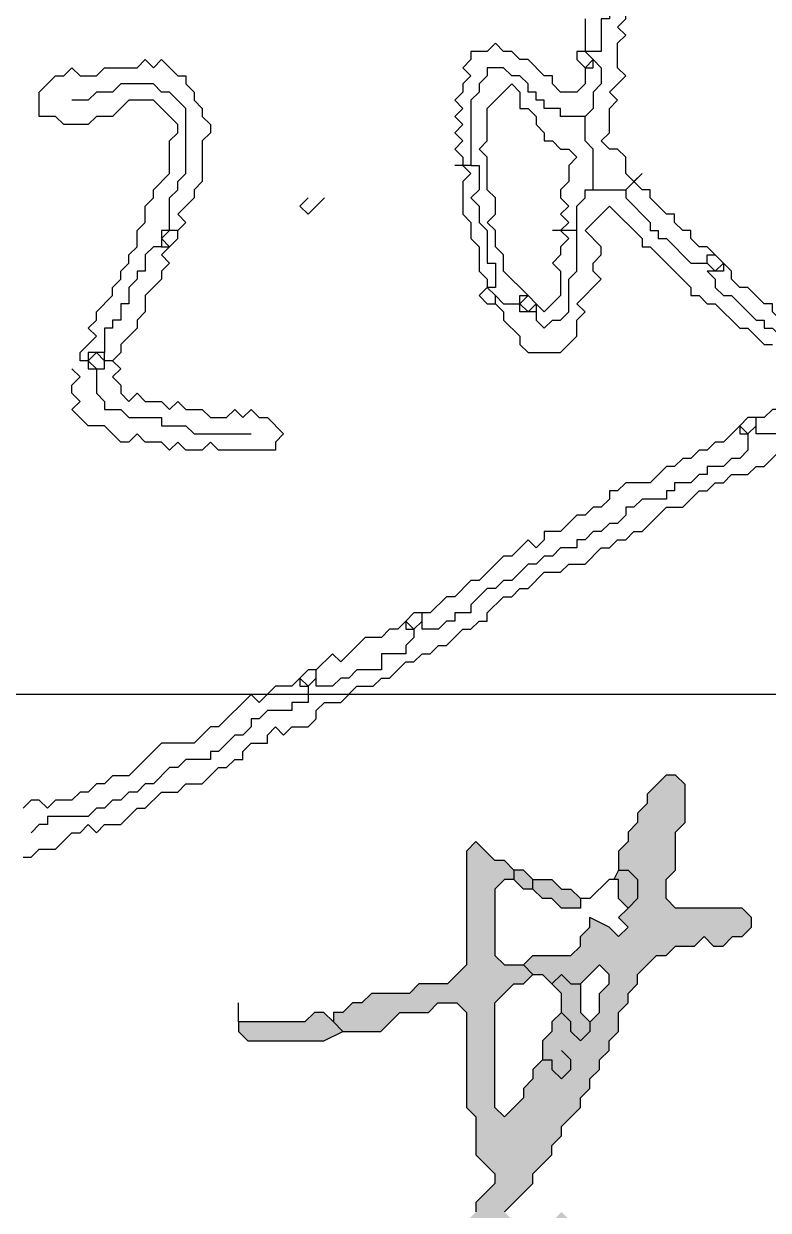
# Model space of a CAD drawing. Header units: millimetres. Extents: x 12325263 to 13848842, y -1463133 to 573208.
# Drawn here: x 12644159 to 12644869, y -1378184 to -1377050 of the extents above; entities that cross this region are included whole.
import ezdxf
from ezdxf.enums import TextEntityAlignment as Align

# ---------------------------------------------------------------- set-up
doc = ezdxf.new("R2010")
doc.units = ezdxf.units.MM
doc.header["$LTSCALE"] = 1000
doc.layers.add('TITLIN', color=7, linetype='Continuous')
doc.layers.add('电子签名', color=6, linetype='Continuous')
doc.styles.add('ACHT', font='simhei.ttf')
doc.styles.add('TITXC', font='simhei.ttf')
doc.styles.add('TITXV', font='', dxfattribs={"width": 0.7})
doc.styles.get('TITXV').set_extended_font_data('SimSun')

# ---------------------------------------------------------------- blocks, each defined once
blk = doc.blocks.new('横向图框_A0')
at = {"layer": 'TITLIN'}
blk.add_line((1114, 206.1151), (1179, 206.1151), dxfattribs=at)
at = {"style": 'TITXV', "width": 0.8}
for tag, p in [('智能化', (9.375, 781)), ('暖通', (3.125, 781)), ('给排水', (15.625, 705)), ('建筑', (3.125, 705)), ('电气', (21.875, 705)), ('结构', (9.375, 705))]:
    blk.add_attdef(tag, text='', height=2.5, rotation=90, dxfattribs=at).set_placement(p, align=Align.MIDDLE_CENTER)
for tag, height, style, p in [('总工程师', 3, 'ACHT', (1143.1086, 210.3042)), ('审定', 3, 'ACHT', (1143.1086, 202.3042)), ('审核', 3, 'ACHT', (1143.1086, 194.3042)), ('设计总负责人1', 3, 'ACHT', (1143.1086, 186.3042)), ('设计总负责人2', 3, 'ACHT', (1143.1086, 178.3042)), ('设计总负责人3', 3, 'ACHT', (1143.1086, 170.3042)), ('专业负责人1', 3, 'ACHT', (1143.1086, 162.3042)), ('专业负责人2', 3, 'ACHT', (1143.1086, 154.3042)), ('专业负责人3', 3, 'ACHT', (1143.1086, 146.3042)), ('校核1', 3, 'ACHT', (1143.1086, 138.3042)), ('校核2', 3, 'ACHT', (1143.1086, 130.3042)), ('设计1', 3, 'ACHT', (1143.1086, 122.3042)), ('设计2', 3, 'ACHT', (1143.1086, 114.3042)), ('工程编号', 3, 'TITXC', (1142.3084, 74.7933)), ('专业', 3, 'TITXC', (1170.433, 74.7933)), ('设计阶段', 3, 'TITXC', (1155.5441, 67.7759)), ('图号', 5, 'TITXC', (1140.3434, 32.7462)), ('出图日期', 3, 'ACHT', (1144.346, 24.2933))]:
    blk.add_attdef(tag, text='', height=height, dxfattribs=dict(style=style)).set_placement(p, align=Align.MIDDLE_CENTER)
at = {"style": 'TITXC', "flags": 1}
for tag, height, p in [('建设单位', 3, (1149.8224, 102.2933)), ('工程名称', 3, (1149.8224, 86.2933)), ('图纸名称', 5, (1149.8224, 51.0433))]:
    blk.add_attdef(tag, text='', height=height, dxfattribs=at).set_placement(p, align=Align.MIDDLE_CENTER)
at = {"style": 'ACHT', "width": 0.8}
for tag, p in [('版本号', (1172.763, 32.7933)), ('序号', (1172.763, 24.2933))]:
    blk.add_attdef(tag, text='', height=3, dxfattribs=at).set_placement(p, align=Align.MIDDLE_CENTER)
blk = doc.blocks.new('*U20')
blk.add_blockref('横向图框_A0', (0, 0))
blk = doc.blocks.new('zhauau')
for points in [[(-73740.53, -94009.16), (-73740.53, -94024.71)], [(-73732.76, -93981.94), (-73732.76, -93997.5), (-73728.87, -94001.38), (-73728.87, -94009.16), (-73732.76, -94009.16), (-73732.76, -94024.71), (-73736.65, -94024.71)], [(-73717.21, -94086.92), (-73721.09, -94083.03), (-73721.09, -94075.26), (-73724.98, -94071.37), (-73728.87, -94071.37), (-73732.76, -94067.48), (-73728.87, -94063.59), (-73728.87, -94051.93), (-73724.98, -94048.04), (-73728.87, -94044.15), (-73721.09, -94036.38), (-73724.98, -94032.49), (-73724.98, -94020.82), (-73721.09, -94016.94), (-73724.98, -94013.05), (-73721.09, -94009.16), (-73721.09, -93993.61), (-73724.98, -93989.72), (-73724.98, -93985.83), (-73721.09, -93981.94)], [(-73740.53, -94032.49), (-73740.53, -94040.26), (-73744.42, -94044.15), (-73752.2, -94044.15), (-73756.09, -94040.26), (-73756.09, -94036.38), (-73759.97, -94036.38), (-73767.75, -94028.6), (-73771.64, -94028.6), (-73775.53, -94024.71), (-73779.41, -94024.71), (-73783.3, -94020.82), (-73787.19, -94024.71), (-73794.97, -94024.71), (-73794.97, -94028.6), (-73798.85, -94032.49), (-73794.97, -94036.38), (-73798.85, -94040.26), (-73798.85, -94044.15), (-73802.74, -94048.04), (-73798.85, -94051.93), (-73802.74, -94055.82), (-73798.85, -94059.7), (-73802.74, -94063.59), (-73798.85, -94067.48), (-73802.74, -94071.37), (-73798.85, -94075.26), (-73798.85, -94079.14), (-73794.97, -94083.03), (-73798.85, -94086.92), (-73798.85, -94102.47), (-73794.97, -94106.36), (-73794.97, -94114.14), (-73791.08, -94118.02), (-73791.08, -94129.69), (-73787.19, -94133.58), (-73787.19, -94137.46)], [(-73736.65, -94024.71), (-73744.42, -94024.71), (-73744.42, -94028.6), (-73740.53, -94032.49), (-73736.65, -94032.49)], [(-73740.53, -94024.71), (-73744.42, -94024.71), (-73744.42, -94028.6), (-73740.53, -94032.49)], [(-73740.53, -94032.49), (-73736.65, -94028.6), (-73740.53, -94024.71)], [(-73977.7, -94164.68), (-73973.81, -94160.79), (-73977.7, -94156.9), (-73973.81, -94153.02), (-73973.81, -94149.13), (-73966.04, -94141.35), (-73966.04, -94137.46), (-73962.15, -94133.58), (-73962.15, -94129.69), (-73958.26, -94125.8), (-73958.26, -94121.91), (-73954.37, -94118.02), (-73954.37, -94110.25), (-73950.49, -94106.36), (-73950.49, -94098.58), (-73946.6, -94094.7), (-73946.6, -94090.81), (-73938.82, -94083.03), (-73938.82, -94067.48), (-73934.93, -94063.59), (-73934.93, -94059.7), (-73946.6, -94048.04), (-73958.26, -94048.04), (-73966.04, -94055.82), (-73973.81, -94055.82), (-73977.7, -94059.7), (-73989.37, -94059.7), (-73993.25, -94055.82), (-74001.03, -94055.82), (-74001.03, -94044.15), (-73993.25, -94036.38), (-73989.37, -94036.38), (-73985.48, -94032.49), (-73981.59, -94036.38), (-73973.81, -94036.38), (-73969.93, -94032.49), (-73954.37, -94032.49), (-73950.49, -94028.6), (-73946.6, -94032.49), (-73942.71, -94028.6), (-73934.93, -94036.38), (-73931.05, -94036.38), (-73931.05, -94040.26), (-73927.16, -94044.15), (-73927.16, -94048.04), (-73923.27, -94051.93), (-73923.27, -94055.82), (-73919.38, -94059.7), (-73919.38, -94063.59), (-73923.27, -94067.48), (-73923.27, -94086.92), (-73927.16, -94090.81), (-73927.16, -94094.7), (-73934.93, -94102.47), (-73931.05, -94106.36), (-73934.93, -94110.25)], [(-73736.65, -94032.49), (-73736.65, -94028.6), (-73732.76, -94032.49), (-73732.76, -94040.26), (-73736.65, -94044.15), (-73736.65, -94051.93), (-73740.53, -94055.82)], [(-73740.53, -94055.82), (-73752.2, -94055.82), (-73752.2, -94051.93), (-73759.97, -94051.93), (-73759.97, -94048.04), (-73763.86, -94048.04), (-73763.86, -94044.15), (-73767.75, -94044.15), (-73767.75, -94040.26), (-73771.64, -94036.38), (-73775.53, -94036.38), (-73779.41, -94032.49), (-73787.19, -94032.49), (-73787.19, -94036.38), (-73791.08, -94040.26), (-73791.08, -94044.15), (-73794.97, -94048.04), (-73794.97, -94079.14)], [(-73938.82, -94110.25), (-73938.82, -94094.7), (-73934.93, -94090.81), (-73934.93, -94086.92), (-73931.05, -94083.03), (-73931.05, -94051.93), (-73938.82, -94044.15), (-73942.71, -94044.15), (-73946.6, -94040.26), (-73962.15, -94040.26), (-73966.04, -94044.15), (-73973.81, -94044.15), (-73977.7, -94048.04), (-73985.48, -94048.04)], [(-73767.75, -94141.35), (-73779.41, -94129.69), (-73779.41, -94121.91), (-73783.3, -94118.02), (-73783.3, -94110.25), (-73787.19, -94106.36), (-73783.3, -94102.47), (-73783.3, -94094.7), (-73787.19, -94090.81), (-73787.19, -94075.26), (-73791.08, -94071.37), (-73787.19, -94067.48), (-73787.19, -94051.93), (-73775.53, -94040.26), (-73771.64, -94044.15), (-73771.64, -94051.93), (-73767.75, -94051.93), (-73763.86, -94055.82), (-73763.86, -94059.7), (-73759.97, -94063.59), (-73759.97, -94067.48), (-73756.09, -94067.48), (-73752.2, -94071.37), (-73748.31, -94071.37), (-73744.42, -94075.26), (-73748.31, -94079.14), (-73748.31, -94086.92), (-73752.2, -94090.81), (-73752.2, -94094.7), (-73748.31, -94098.58), (-73752.2, -94102.47), (-73748.31, -94106.36), (-73752.2, -94110.25)], [(-73736.65, -94090.81), (-73736.65, -94071.37), (-73740.53, -94067.48), (-73740.53, -94055.82)], [(-73794.97, -94079.14), (-73802.74, -94079.14)], [(-73794.97, -94079.14), (-73791.08, -94079.14), (-73791.08, -94090.81), (-73794.97, -94094.7), (-73791.08, -94098.58), (-73791.08, -94106.36), (-73787.19, -94110.25), (-73787.19, -94125.8), (-73783.3, -94125.8), (-73783.3, -94137.46)], [(-73721.09, -94090.81), (-73713.32, -94083.03)], [(-73717.21, -94086.92), (-73713.32, -94083.03)], [(-73674.44, -94125.8), (-73682.21, -94118.02), (-73686.1, -94118.02), (-73689.99, -94114.14), (-73689.99, -94110.25), (-73693.88, -94110.25), (-73697.77, -94106.36), (-73697.77, -94102.47), (-73701.65, -94102.47), (-73709.43, -94094.7), (-73709.43, -94090.81), (-73713.32, -94090.81), (-73717.21, -94086.92)], [(-73744.42, -94110.25), (-73744.42, -94098.58), (-73740.53, -94094.7), (-73740.53, -94090.81), (-73736.65, -94090.81)], [(-73736.65, -94090.81), (-73721.09, -94090.81)], [(-73721.09, -94090.81), (-73721.09, -94094.7), (-73709.43, -94106.36), (-73709.43, -94110.25), (-73705.54, -94110.25), (-73705.54, -94114.14), (-73701.65, -94114.14), (-73689.99, -94125.8), (-73682.21, -94125.8)], [(-73864.95, -94094.7), (-73872.73, -94102.47), (-73876.61, -94098.58), (-73872.73, -94094.7)], [(-73864.95, -94094.7), (-73872.73, -94102.47), (-73876.61, -94098.58), (-73872.73, -94094.7)], [(-73783.3, -94145.24), (-73779.41, -94149.13), (-73779.41, -94153.02), (-73771.64, -94160.79), (-73771.64, -94164.68), (-73767.75, -94168.57), (-73752.2, -94168.57), (-73744.42, -94160.79), (-73744.42, -94153.02), (-73740.53, -94149.13), (-73744.42, -94145.24), (-73732.76, -94133.58), (-73736.65, -94129.69), (-73736.65, -94125.8), (-73732.76, -94121.91), (-73732.76, -94118.02), (-73740.53, -94110.25), (-73728.87, -94098.58), (-73713.32, -94114.14), (-73713.32, -94118.02), (-73709.43, -94118.02), (-73689.99, -94137.46), (-73689.99, -94141.35), (-73686.1, -94141.35), (-73682.21, -94145.24), (-73678.33, -94145.24), (-73666.66, -94156.9), (-73662.77, -94156.9), (-73655, -94164.68), (-73651.11, -94164.68)], [(-73938.82, -94110.25), (-73942.71, -94110.25), (-73942.71, -94118.02)], [(-73942.71, -94118.02), (-73938.82, -94118.02), (-73934.93, -94114.14), (-73934.93, -94110.25), (-73938.82, -94110.25)], [(-73934.93, -94110.25), (-73938.82, -94110.25), (-73942.71, -94114.14), (-73938.82, -94118.02)], [(-73938.82, -94118.02), (-73934.93, -94114.14), (-73934.93, -94110.25)], [(-73752.2, -94110.25), (-73748.31, -94114.14), (-73752.2, -94118.02), (-73752.2, -94121.91), (-73756.09, -94125.8), (-73752.2, -94129.69), (-73752.2, -94141.35), (-73759.97, -94149.13), (-73763.86, -94145.24), (-73767.75, -94149.13), (-73771.64, -94145.24), (-73767.75, -94141.35)], [(-73763.86, -94149.13), (-73763.86, -94153.02), (-73759.97, -94156.9), (-73756.09, -94153.02), (-73752.2, -94153.02), (-73748.31, -94149.13), (-73748.31, -94133.58), (-73744.42, -94129.69), (-73744.42, -94110.25)], [(-73744.42, -94110.25), (-73756.09, -94110.25)], [(-73752.2, -94110.25), (-73752.2, -94110.25)], [(-73942.71, -94118.02), (-73946.6, -94118.02), (-73950.49, -94121.91), (-73950.49, -94129.69), (-73954.37, -94129.69), (-73954.37, -94133.58), (-73958.26, -94137.46), (-73958.26, -94145.24), (-73962.15, -94145.24), (-73962.15, -94153.02), (-73966.04, -94153.02), (-73966.04, -94156.9), (-73969.93, -94156.9), (-73969.93, -94168.57)], [(-73938.82, -94118.02), (-73942.71, -94121.91), (-73938.82, -94125.8), (-73942.71, -94129.69), (-73942.71, -94133.58), (-73950.49, -94141.35), (-73950.49, -94149.13), (-73954.37, -94153.02), (-73954.37, -94156.9), (-73962.15, -94164.68), (-73962.15, -94168.57), (-73966.04, -94172.46)], [(-73682.21, -94125.8), (-73682.21, -94121.91), (-73678.33, -94121.91), (-73674.44, -94125.8), (-73674.44, -94129.69), (-73678.33, -94129.69)], [(-73678.33, -94129.69), (-73682.21, -94125.8)], [(-73674.44, -94125.8), (-73678.33, -94129.69), (-73682.21, -94125.8)], [(-73627.78, -94145.24), (-73631.67, -94149.13), (-73635.56, -94149.13), (-73639.45, -94153.02), (-73647.22, -94153.02), (-73651.11, -94149.13), (-73651.11, -94145.24), (-73655, -94145.24), (-73662.77, -94137.46), (-73666.66, -94137.46), (-73670.55, -94133.58), (-73670.55, -94129.69), (-73674.44, -94125.8)], [(-73678.33, -94129.69), (-73682.21, -94129.69), (-73678.33, -94133.58), (-73678.33, -94137.46), (-73674.44, -94141.35), (-73670.55, -94141.35), (-73658.89, -94153.02), (-73655, -94153.02), (-73655, -94156.9), (-73651.11, -94156.9), (-73647.22, -94160.79), (-73635.56, -94160.79), (-73631.67, -94156.9), (-73631.67, -94153.02), (-73623.89, -94153.02)], [(-73783.3, -94137.46), (-73787.19, -94137.46), (-73791.08, -94141.35), (-73787.19, -94145.24), (-73783.3, -94145.24)], [(-73787.19, -94137.46), (-73791.08, -94141.35), (-73787.19, -94145.24), (-73783.3, -94145.24)], [(-73783.3, -94145.24), (-73783.3, -94141.35), (-73787.19, -94137.46)], [(-73876.61, -94324.09), (-73880.5, -94327.98), (-73888.28, -94327.98), (-73896.05, -94335.75), (-73899.94, -94331.86), (-73915.49, -94347.42), (-73919.38, -94347.42), (-73927.16, -94355.19), (-73942.71, -94355.19), (-73958.26, -94370.74), (-73966.04, -94370.74), (-73969.93, -94374.63), (-73973.81, -94374.63), (-73977.7, -94378.52), (-73981.59, -94378.52), (-73985.48, -94382.41), (-73993.25, -94382.41), (-73997.14, -94386.3), (-74001.03, -94382.41), (-74004.92, -94382.41), (-74008.81, -94386.3)], [(-74008.81, -94409.62), (-74004.92, -94409.62), (-74001.03, -94405.74), (-73993.25, -94405.74), (-73985.48, -94397.96), (-73981.59, -94397.96), (-73977.7, -94394.07), (-73973.81, -94397.96), (-73969.93, -94394.07), (-73962.15, -94394.07), (-73954.37, -94386.3), (-73950.49, -94386.3), (-73942.71, -94378.52), (-73934.93, -94378.52), (-73931.05, -94374.63), (-73923.27, -94374.63), (-73915.49, -94366.86), (-73911.61, -94366.86), (-73907.72, -94362.97), (-73903.83, -94362.97), (-73903.83, -94359.08), (-73899.94, -94355.19), (-73892.17, -94355.19), (-73892.17, -94351.3), (-73888.28, -94347.42), (-73884.39, -94351.3), (-73880.5, -94347.42), (-73872.73, -94347.42), (-73868.84, -94343.53), (-73868.84, -94339.64), (-73864.95, -94335.75), (-73857.17, -94335.75), (-73849.4, -94327.98), (-73841.62, -94327.98), (-73837.73, -94324.09), (-73833.85, -94324.09), (-73826.07, -94316.31), (-73822.18, -94316.31), (-73818.29, -94312.42), (-73814.41, -94312.42), (-73810.52, -94308.54), (-73806.63, -94308.54), (-73798.85, -94300.76), (-73794.97, -94300.76), (-73791.08, -94296.87), (-73787.19, -94296.87), (-73787.19, -94292.98), (-73779.41, -94285.21), (-73775.53, -94285.21), (-73771.64, -94281.32), (-73767.75, -94281.32), (-73759.97, -94273.54), (-73752.2, -94273.54), (-73748.31, -94269.66), (-73740.53, -94269.66), (-73732.76, -94261.88), (-73728.87, -94261.88), (-73724.98, -94257.99), (-73721.09, -94257.99), (-73717.21, -94254.1), (-73713.32, -94254.1), (-73701.65, -94242.44), (-73693.88, -94242.44), (-73686.1, -94234.66), (-73682.21, -94234.66), (-73678.33, -94230.78), (-73674.44, -94230.78), (-73670.55, -94226.89), (-73662.77, -94226.89), (-73658.89, -94223), (-73655, -94223), (-73647.22, -94215.22)], [(-73783.3, -94145.24), (-73783.3, -94141.35), (-73779.41, -94145.24), (-73771.64, -94145.24)], [(-73771.64, -94145.24), (-73771.64, -94141.35), (-73767.75, -94141.35), (-73763.86, -94145.24), (-73763.86, -94149.13)], [(-73763.86, -94149.13), (-73771.64, -94149.13), (-73771.64, -94145.24)], [(-73612.23, -94153.02), (-73612.23, -94156.9), (-73608.34, -94160.79), (-73608.34, -94168.57), (-73604.45, -94172.46), (-73608.34, -94176.34), (-73612.23, -94176.34), (-73616.12, -94180.23), (-73623.89, -94180.23), (-73631.67, -94188.01), (-73639.45, -94188.01), (-73647.22, -94195.78), (-73651.11, -94195.78), (-73655, -94199.67), (-73658.89, -94199.67)], [(-73977.7, -94172.46), (-73981.59, -94172.46), (-73981.59, -94168.57), (-73977.7, -94164.68)], [(-73966.04, -94172.46), (-73962.15, -94176.34), (-73966.04, -94180.23), (-73962.15, -94184.12), (-73962.15, -94188.01), (-73958.26, -94191.9), (-73954.37, -94188.01), (-73950.49, -94191.9), (-73942.71, -94191.9), (-73938.82, -94195.78), (-73934.93, -94191.9), (-73931.05, -94195.78), (-73923.27, -94195.78), (-73919.38, -94199.67), (-73911.61, -94199.67), (-73907.72, -94195.78), (-73903.83, -94199.67), (-73899.94, -94195.78), (-73896.05, -94199.67), (-73892.17, -94199.67), (-73884.39, -94207.45), (-73888.28, -94211.34), (-73888.28, -94215.22), (-73915.49, -94215.22), (-73919.38, -94211.34), (-73923.27, -94215.22), (-73931.05, -94215.22), (-73934.93, -94211.34), (-73938.82, -94215.22), (-73942.71, -94211.34), (-73950.49, -94211.34), (-73954.37, -94207.45), (-73958.26, -94211.34), (-73962.15, -94211.34), (-73969.93, -94203.56), (-73977.7, -94203.56), (-73985.48, -94195.78), (-73981.59, -94191.9), (-73985.48, -94188.01), (-73985.48, -94184.12), (-73981.59, -94180.23), (-73985.48, -94176.34)], [(-73969.93, -94168.57), (-73977.7, -94168.57), (-73977.7, -94176.34), (-73973.81, -94176.34)], [(-73966.04, -94172.46), (-73969.93, -94172.46), (-73973.81, -94168.57), (-73977.7, -94172.46)], [(-73977.7, -94172.46), (-73973.81, -94176.34)], [(-73973.81, -94176.34), (-73969.93, -94176.34), (-73969.93, -94168.57)], [(-73596.68, -94168.57), (-73596.68, -94176.34), (-73600.57, -94180.23), (-73608.34, -94180.23), (-73608.34, -94184.12), (-73612.23, -94184.12), (-73620.01, -94191.9), (-73623.89, -94191.9), (-73623.89, -94195.78), (-73631.67, -94195.78), (-73635.56, -94199.67), (-73643.33, -94199.67), (-73643.33, -94203.56), (-73647.22, -94207.45), (-73658.89, -94207.45)], [(-73973.81, -94176.34), (-73973.81, -94188.01), (-73969.93, -94191.9), (-73969.93, -94195.78), (-73962.15, -94195.78), (-73958.26, -94199.67), (-73942.71, -94199.67), (-73942.71, -94203.56), (-73931.05, -94203.56), (-73927.16, -94207.45), (-73899.94, -94207.45)], [(-73658.89, -94207.45), (-73658.89, -94199.67), (-73662.77, -94199.67), (-73666.66, -94203.56), (-73666.66, -94207.45), (-73662.77, -94207.45), (-73662.77, -94215.22), (-73666.66, -94219.11), (-73670.55, -94219.11), (-73674.44, -94223), (-73682.21, -94223), (-73682.21, -94226.89), (-73686.1, -94226.89), (-73689.99, -94230.78), (-73697.77, -94230.78), (-73697.77, -94234.66), (-73701.65, -94234.66), (-73701.65, -94238.55), (-73713.32, -94238.55), (-73717.21, -94242.44), (-73721.09, -94242.44), (-73721.09, -94246.33), (-73724.98, -94250.22), (-73728.87, -94250.22), (-73732.76, -94254.1), (-73736.65, -94254.1), (-73740.53, -94257.99), (-73744.42, -94257.99), (-73744.42, -94261.88), (-73752.2, -94261.88), (-73756.09, -94265.77), (-73759.97, -94265.77), (-73763.86, -94269.66), (-73767.75, -94269.66), (-73775.53, -94277.43), (-73779.41, -94277.43), (-73783.3, -94281.32), (-73787.19, -94281.32), (-73794.97, -94289.1), (-73794.97, -94292.98), (-73802.74, -94292.98), (-73802.74, -94296.87), (-73806.63, -94296.87), (-73810.52, -94300.76), (-73818.29, -94300.76)], [(-73658.89, -94199.67), (-73662.77, -94199.67), (-73666.66, -94203.56)], [(-73666.66, -94203.56), (-73662.77, -94207.45), (-73658.89, -94203.56), (-73658.89, -94199.67)], [(-73666.66, -94203.56), (-73674.44, -94211.34), (-73678.33, -94211.34), (-73682.21, -94215.22), (-73686.1, -94215.22), (-73689.99, -94219.11), (-73693.88, -94219.11), (-73697.77, -94223), (-73701.65, -94223), (-73709.43, -94230.78), (-73721.09, -94230.78), (-73724.98, -94234.66), (-73728.87, -94234.66), (-73728.87, -94238.55), (-73732.76, -94242.44), (-73736.65, -94242.44), (-73740.53, -94246.33), (-73744.42, -94246.33), (-73752.2, -94254.1), (-73759.97, -94254.1), (-73759.97, -94257.99), (-73763.86, -94261.88), (-73767.75, -94257.99), (-73775.53, -94265.77), (-73779.41, -94265.77), (-73791.08, -94277.43), (-73794.97, -94277.43), (-73802.74, -94285.21), (-73806.63, -94285.21), (-73814.41, -94292.98), (-73818.29, -94292.98)], [(-73818.29, -94300.76), (-73818.29, -94292.98), (-73822.18, -94292.98), (-73826.07, -94296.87), (-73826.07, -94300.76), (-73822.18, -94300.76), (-73822.18, -94304.65), (-73826.07, -94308.54), (-73826.07, -94312.42), (-73837.73, -94312.42), (-73837.73, -94320.2), (-73849.4, -94320.2), (-73853.29, -94324.09), (-73857.17, -94324.09), (-73861.06, -94327.98), (-73868.84, -94327.98)], [(-73818.29, -94292.98), (-73822.18, -94292.98), (-73826.07, -94296.87)], [(-73826.07, -94296.87), (-73822.18, -94300.76), (-73818.29, -94296.87), (-73818.29, -94292.98)], [(-73826.07, -94296.87), (-73829.96, -94300.76), (-73833.85, -94300.76), (-73837.73, -94304.65), (-73845.51, -94304.65), (-73857.17, -94316.31), (-73861.06, -94312.42), (-73868.84, -94320.2)], [(-73868.84, -94327.98), (-73868.84, -94320.2), (-73872.73, -94320.2), (-73876.61, -94324.09), (-73876.61, -94327.98), (-73872.73, -94327.98), (-73872.73, -94335.75), (-73880.5, -94335.75), (-73880.5, -94339.64), (-73892.17, -94339.64), (-73896.05, -94343.53), (-73899.94, -94343.53), (-73899.94, -94347.42), (-73903.83, -94351.3), (-73907.72, -94351.3), (-73915.49, -94359.08), (-73919.38, -94359.08), (-73919.38, -94362.97), (-73931.05, -94362.97), (-73934.93, -94366.86), (-73938.82, -94366.86), (-73946.6, -94374.63), (-73950.49, -94374.63), (-73954.37, -94378.52), (-73958.26, -94378.52), (-73962.15, -94382.41), (-73966.04, -94382.41), (-73969.93, -94386.3), (-73973.81, -94386.3), (-73977.7, -94390.18), (-73997.14, -94390.18), (-73997.14, -94394.07), (-74001.03, -94394.07), (-74004.92, -94397.96)], [(-73868.84, -94320.2), (-73872.73, -94320.2), (-73876.61, -94324.09)], [(-73876.61, -94324.09), (-73872.73, -94327.98), (-73868.84, -94324.09), (-73868.84, -94320.2)]]:
    blk.add_lwpolyline(points)
blk = doc.blocks.new('fdaf')
at = {"linetype": 'Continuous'}
for points in [[(482.92, 522.89), (489.92, 529.89), (489.92, 536.89), (503.92, 550.89), (503.92, 557.89), (510.92, 564.89), (510.92, 571.89), (517.92, 578.89), (517.92, 585.89), (524.92, 592.89), (524.92, 599.89), (531.92, 606.89), (531.92, 620.89), (538.92, 627.89), (538.92, 634.89), (545.92, 641.89), (545.92, 648.89), (559.92, 662.89), (566.92, 662.89), (573.92, 669.89), (587.92, 669.89), (594.92, 676.89), (601.92, 669.89), (608.92, 669.89), (615.92, 676.89), (622.92, 676.89), (629.92, 683.89), (629.92, 690.89), (622.92, 697.89), (573.92, 697.89), (566.92, 704.89), (566.92, 718.89), (573.92, 725.89), (573.92, 753.89), (580.92, 760.89), (580.92, 788.89), (573.92, 795.89), (566.92, 795.89), (552.92, 781.89), (552.92, 774.89), (545.92, 767.89), (545.92, 760.89), (538.92, 753.89), (538.92, 746.89), (531.92, 739.89), (531.92, 725.89), (538.92, 725.89), (545.92, 718.89), (545.92, 704.89), (538.92, 697.89), (531.92, 690.89), (538.92, 683.89), (531.92, 676.89), (524.92, 683.89), (510.92, 690.89), (510.92, 683.89), (503.92, 676.89), (503.92, 669.89), (496.92, 662.89), (468.92, 662.89), (461.92, 655.89), (468.92, 648.89), (475.92, 648.89), (482.92, 641.89), (489.92, 648.89), (496.92, 641.89), (503.92, 641.89), (510.92, 648.89), (517.92, 655.89), (524.92, 648.89), (524.92, 641.89), (517.92, 634.89), (517.92, 620.89), (510.92, 613.89), (510.92, 606.89), (503.92, 599.89), (496.92, 606.89), (496.92, 613.89), (489.92, 620.89), (482.92, 613.89), (482.92, 606.89), (475.92, 599.89), (475.92, 585.89), (468.92, 578.89), (468.92, 571.89), (461.92, 564.89), (461.92, 557.89), (447.92, 543.89), (440.92, 550.89), (440.92, 627.89), (454.92, 641.89), (461.92, 641.89), (468.92, 648.89), (461.92, 655.89), (447.92, 655.89), (440.92, 662.89), (440.92, 711.89), (447.92, 718.89), (454.92, 718.89), (454.92, 725.89), (447.92, 732.89), (440.92, 732.89), (426.92, 746.89), (419.92, 739.89), (419.92, 655.89), (405.92, 641.89), (384.92, 641.89), (377.92, 634.89), (349.92, 634.89), (342.92, 627.89), (335.92, 627.89), (328.92, 620.89), (321.92, 620.89), (321.92, 613.89), (328.92, 606.89), (356.92, 606.89), (370.92, 620.89), (391.92, 620.89), (398.92, 627.89), (412.92, 627.89), (419.92, 620.89), (419.92, 550.89), (426.92, 543.89), (426.92, 515.89), (440.92, 501.89), (440.92, 494.89), (426.92, 480.89), (426.92, 473.89), (405.92, 452.89), (398.92, 452.89), (384.92, 438.89), (377.92, 438.89), (370.92, 431.89), (363.92, 431.89), (349.92, 417.89), (342.92, 417.89), (335.92, 410.89), (328.92, 410.89), (321.92, 403.89), (307.92, 403.89), (300.92, 396.89), (293.92, 396.89), (279.92, 382.89), (265.92, 382.89), (251.92, 368.89), (244.92, 368.89), (237.92, 361.89), (223.92, 361.89), (223.92, 347.89), (230.92, 340.89), (251.92, 340.89), (258.92, 347.89), (265.92, 347.89), (286.92, 368.89), (300.92, 368.89), (314.92, 382.89), (335.92, 382.89), (349.92, 396.89), (356.92, 396.89), (363.92, 403.89), (370.92, 403.89), (377.92, 410.89), (384.92, 410.89), (391.92, 417.89), (398.92, 417.89), (405.92, 424.89), (412.92, 424.89), (419.92, 431.89), (426.92, 431.89), (433.92, 438.89), (440.92, 438.89), (447.92, 445.89), (468.92, 445.89), (475.92, 452.89), (489.92, 452.89), (496.92, 459.89), (496.92, 466.89), (489.92, 473.89), (482.92, 466.89), (454.92, 466.89), (447.92, 473.89), (468.92, 494.89), (468.92, 501.89), (482.92, 515.89)], [(545.92, 718.89), (538.92, 725.89), (531.92, 725.89), (528.42, 718.89), (531.92, 718.89), (531.92, 704.89), (538.92, 697.89), (545.92, 704.89)], [(503.92, 641.89), (496.92, 641.89), (489.92, 648.89), (482.92, 641.89), (489.92, 634.89), (489.92, 620.89), (496.92, 613.89), (496.92, 606.89), (503.92, 599.89), (510.92, 606.89), (510.92, 613.89), (503.92, 620.89)], [(321.92, 613.89), (314.92, 620.89), (307.92, 620.89), (300.92, 613.89), (251.92, 613.89), (251.92, 606.89), (258.92, 599.89), (314.92, 599.89), (328.92, 606.89)]]:
    blk.add_hatch(color=256, dxfattribs=at).paths.add_polyline_path(points)
h = blk.add_hatch(color=256, dxfattribs=at)
h.paths.add_polyline_path([(468.92, 718.89), (461.92, 725.89), (454.92, 725.89), (454.92, 718.89), (461.92, 711.89), (468.92, 711.89)])
h.paths.add_polyline_path([(496.92, 711.89), (489.92, 711.89), (482.92, 718.89), (468.92, 718.89), (468.92, 711.89), (475.92, 704.89), (482.92, 704.89), (489.92, 697.89), (503.92, 697.89), (503.92, 704.89)])
for p, q in [((461.92, 711.89), (454.92, 718.89)), ((531.92, 725.89), (528.42, 718.89)), ((524.92, 683.89), (510.92, 690.89)), ((468.92, 648.89), (461.92, 641.89)), ((510.92, 648.89), (503.92, 641.89)), ((517.92, 620.89), (510.93, 613.89)), ((314.92, 599.89), (328.92, 606.89))]:
    blk.add_line(p, q, dxfattribs=at)
for points in [[(447.92, 473.89), (468.92, 494.89), (468.92, 501.89), (482.92, 515.89), (482.92, 522.89), (489.92, 529.89), (489.92, 536.89), (503.92, 550.89), (503.92, 557.89), (510.92, 564.89), (510.92, 571.89), (517.92, 578.89), (517.92, 585.89), (524.92, 592.89), (524.92, 599.89), (531.92, 606.89), (531.92, 620.89), (538.92, 627.89), (538.92, 634.89), (545.92, 641.89), (545.92, 648.89), (559.92, 662.89), (566.92, 662.89), (573.92, 669.89), (587.92, 669.89), (594.92, 676.89), (601.92, 669.89), (608.92, 669.89), (615.92, 676.89), (622.92, 676.89), (629.92, 683.89), (629.92, 690.89), (622.92, 697.89), (573.92, 697.89), (566.92, 704.89), (566.92, 718.89), (573.92, 725.89), (573.92, 753.89), (580.92, 760.89), (580.92, 788.89), (573.92, 795.89), (566.92, 795.89), (552.92, 781.89), (552.92, 774.89), (545.92, 767.89), (545.92, 760.89), (538.92, 753.89), (538.92, 746.89), (531.92, 739.89), (531.92, 725.89)], [(454.92, 725.89), (447.92, 732.89), (440.92, 732.89), (426.92, 746.89), (419.92, 739.89), (419.92, 655.89), (405.92, 641.89), (384.92, 641.89), (377.92, 634.89), (349.92, 634.89), (342.92, 627.89), (335.92, 627.89), (328.92, 620.89), (321.92, 620.89)], [(454.92, 725.89), (454.92, 718.89), (447.92, 718.89), (440.92, 711.89), (440.92, 662.89), (447.92, 655.89), (461.92, 655.89)], [(468.92, 718.89), (461.92, 725.89), (454.92, 725.89)], [(468.92, 711.89), (468.92, 718.89)], [(468.92, 718.89), (482.92, 718.89), (489.92, 711.89), (496.92, 711.89), (503.92, 704.89)], [(538.92, 697.89), (531.92, 704.89), (531.92, 718.89), (524.92, 718.89), (510.92, 704.89), (503.92, 704.89)], [(531.92, 725.89), (538.92, 725.89), (545.92, 718.89), (545.92, 704.89), (538.92, 697.89)], [(468.92, 711.89), (461.92, 711.89)], [(482.92, 704.89), (475.92, 704.89), (468.92, 711.89)], [(503.92, 704.89), (503.92, 697.89), (489.92, 697.89), (482.92, 704.89)], [(538.92, 697.89), (531.92, 690.89), (538.92, 683.89), (531.92, 676.89), (524.92, 683.89)], [(461.92, 655.89), (468.92, 662.89), (496.92, 662.89), (503.92, 669.89), (503.92, 676.89), (510.92, 683.89), (510.92, 690.89)], [(461.92, 655.89), (468.92, 648.89), (475.92, 648.89), (482.92, 641.89)], [(482.92, 641.89), (489.92, 648.89), (496.92, 641.89)], [(517.92, 620.89), (517.92, 634.89), (524.92, 641.89), (524.92, 648.89), (517.92, 655.89), (510.92, 648.89)], [(475.92, 585.89), (468.92, 578.89), (468.92, 571.89), (461.92, 564.89), (461.92, 557.89), (447.92, 543.89), (440.92, 550.89), (440.92, 627.89), (454.92, 641.89), (461.92, 641.89)], [(489.92, 620.89), (489.92, 634.89), (482.92, 641.89)], [(496.92, 641.89), (503.92, 641.89), (503.92, 620.89)], [(321.92, 613.89), (328.92, 606.89), (356.92, 606.89), (370.92, 620.89), (391.92, 620.89), (398.92, 627.89), (412.92, 627.89), (419.92, 620.89), (419.92, 550.89), (426.92, 543.89), (426.92, 515.89), (440.92, 501.89), (440.92, 494.89), (426.92, 480.89), (426.92, 473.89)], [(251.92, 613.89), (251.92, 627.89)], [(321.92, 613.89), (314.92, 620.89), (307.92, 620.89), (300.92, 613.89), (251.92, 613.89)], [(251.92, 613.89), (251.92, 606.89), (258.92, 599.89), (314.92, 599.89)], [(321.92, 620.89), (321.92, 613.89)], [(489.92, 620.89), (482.92, 613.89), (482.92, 606.89), (475.92, 599.89), (475.92, 585.89)], [(503.92, 620.89), (510.92, 613.89), (510.92, 606.89), (503.92, 599.89), (496.92, 606.89), (496.92, 613.89), (489.92, 620.89)], [(475.92, 585.89), (482.92, 585.89), (482.92, 578.89), (489.92, 571.89), (496.92, 578.89), (496.92, 585.89), (489.92, 592.89)]]:
    blk.add_lwpolyline(points, dxfattribs=at)
blk = doc.blocks.new('A$C62AF6C70')
at = {"layer": '电子签名'}
for name, p, xscale, yscale, zscale in [('zhauau', (99066.39, 135357.88), 1.333333333223985, 1.333333333223985, 1.333333333223985), ('fdaf', (307.41, 8843), 0.8640000000057723, 0.8640000000057723, 0.8640000000057723)]:
    blk.add_blockref(name, p, dxfattribs=dict(at, xscale=xscale, yscale=yscale, zscale=zscale))
blk = doc.blocks.new('A$C15443CC7')
for name, p, xscale, yscale, zscale in [('*U20', (0, 0), 150, 150, 150), ('A$C62AF6C70', (173084.4, 16544), 1.49999999998998, 1.49999999998998, 1.49999999998998)]:
    blk.add_blockref(name, p, dxfattribs=dict(xscale=xscale, yscale=yscale, zscale=zscale))

msp = doc.modelspace()

# ---------------------------------------------------------------- block references
msp.add_blockref('A$C15443CC7', (12470491.6, -1408608))

doc.saveas('drawing.dxf')
